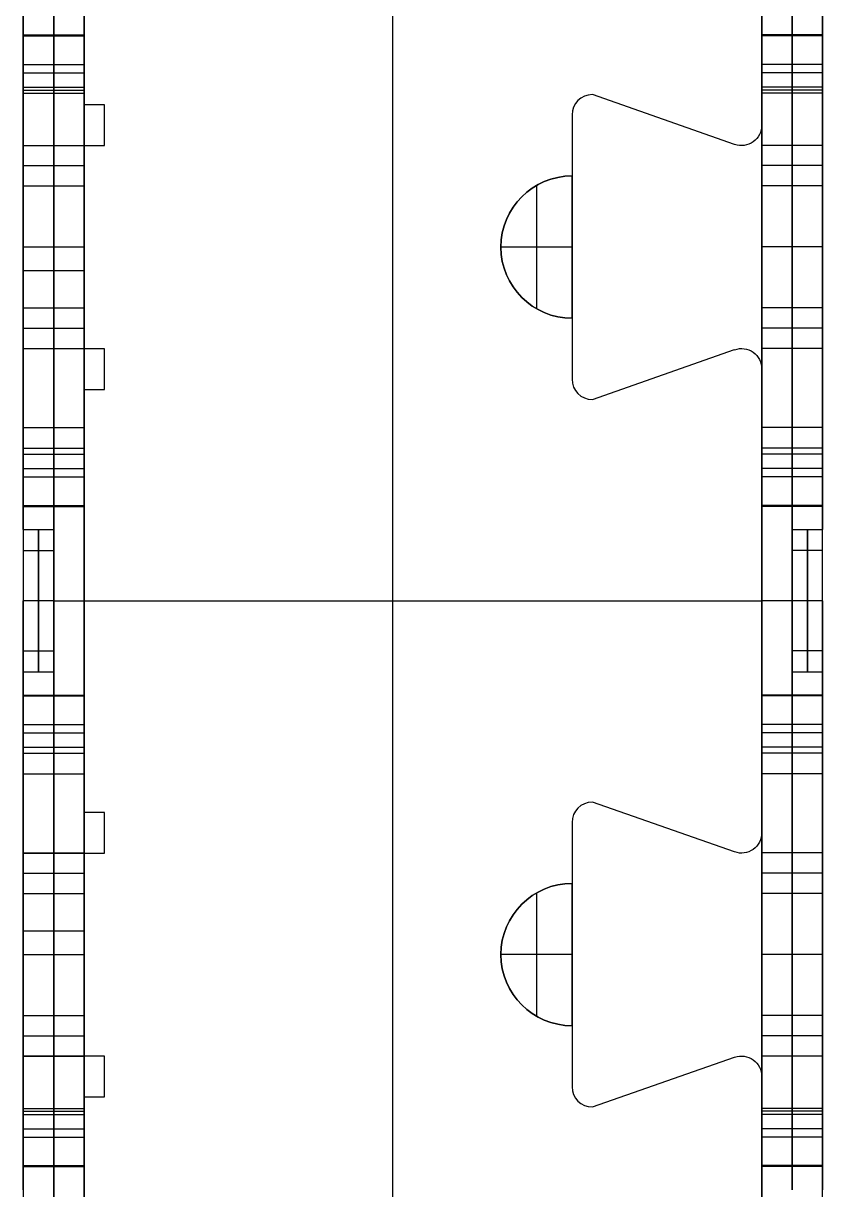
# Model space of a CAD drawing. Extents: x -2580 to -2312, y -43168 to -40231.
# Drawn here: x -2579.5 to -2343.5, y -41573.4 to -41229.1 of the extents above; entities that cross this region are included whole.
import ezdxf

# ---------------------------------------------------------------- set-up
doc = ezdxf.new("R2010")
doc.units = 0
doc.layers.add('ENDS', color=40, linetype='CONTINUOUS')

# ---------------------------------------------------------------- blocks, each defined once
blk = doc.blocks.new('SKYLARK200_END-XXXS-1')
at = {"layer": 'ENDS'}
for p, q in [((-159, -868.13, 264), (-159, -1468.04, 264)), ((-159, -868.13, 282), (-159, -1468.04, 282)), ((-50, -1468.03, 141), (-50, -868.03, 141)), ((-32, -1468.03, 141), (-32, -868.03, 141)), ((-250, -1021.63, 282), (-250, -886.08, 282)), ((-250, -1021.63, 264), (-250, -886.08, 264)), ((-250, -1021.63, 273), (-250, -886.08, 273)), ((-50, -886.07, 282), (-50, -1027.66, 282)), ((-50, -886.07, 264), (-50, -1027.66, 264)), ((-50, -886.07, 273), (-50, -1027.66, 273)), ((-250, -924.03, 141), (-250, -1412.03, 141)), ((-259, -1012.13, 226), (-259, -934.13, 226)), ((-259, -934.13, 56), (-259, -1012.13, 56)), ((-250, -1012.13, 226), (-250, -934.13, 226)), ((-250, -934.13, 56), (-250, -1012.13, 56)), ((-50, -1012.13, 56), (-50, -934.13, 56)), ((-50, -934.13, 226), (-50, -1012.13, 226)), ((-268, -945.01, 141), (-268, -1391.05, 141)), ((-268, -1012.13, 226), (-268, -994.13, 226)), ((-268, -994.13, 56), (-268, -1012.13, 56)), ((-41, -994.13, 226), (-41, -1012.13, 226)), ((-41, -1012.13, 56), (-41, -994.13, 56)), ((-32, -1012.13, 56), (-32, -994.13, 56)), ((-32, -994.13, 226), (-32, -1012.13, 226)), ((-268, -1000.98, 0), (-268, -1140.18, 0)), ((-268, -1000.98, 0), (-250, -1000.98, 0)), ((-268, -1033.58, 282), (-268, -1000.98, 282)), ((-268, -1000.98, 282), (-250, -1000.98, 282)), ((-268, -1001.04, 281.13), (-250, -1001.04, 281.13)), ((-268, -1001.04, 0.87), (-250, -1001.04, 0.87)), ((-268, -1001.23, 280.28), (-250, -1001.23, 280.28)), ((-268, -1001.23, 280.28), (-268, -1018.13, 232)), ((-268, -1018.13, 50), (-268, -1001.23, 1.72)), ((-268, -1001.23, 1.72), (-250, -1001.23, 1.72)), ((-259, -1000.98, 0), (-259, -1140.18, 0)), ((-259, -1033.58, 282), (-259, -1000.98, 282)), ((-259, -1001.23, 280.28), (-259, -1018.13, 232)), ((-259, -1018.13, 50), (-259, -1001.23, 1.72)), ((-250, -1000.98, 0), (-250, -1140.18, 0)), ((-250, -1033.58, 282), (-250, -1000.98, 282)), ((-250, -1001.23, 280.28), (-250, -1018.13, 232)), ((-250, -1018.13, 50), (-250, -1001.23, 1.72)), ((-32, -1000.98, 0), (-50, -1000.98, 0)), ((-50, -1033.58, 0), (-50, -1000.98, 0)), ((-32, -1000.98, 282), (-50, -1000.98, 282)), ((-50, -1000.98, 282), (-50, -1033.58, 282)), ((-32, -1001.04, 0.87), (-50, -1001.04, 0.87)), ((-32, -1001.04, 281.13), (-50, -1001.04, 281.13)), ((-32, -1001.23, 1.72), (-50, -1001.23, 1.72)), ((-50, -1001.23, 1.72), (-50, -1018.13, 50)), ((-32, -1001.23, 280.28), (-50, -1001.23, 280.28)), ((-50, -1018.13, 232), (-50, -1001.23, 280.28)), ((-41, -1033.58, 0), (-41, -1000.98, 0)), ((-41, -1000.98, 282), (-41, -1033.58, 282)), ((-41, -1001.23, 1.72), (-41, -1018.13, 50)), ((-41, -1018.13, 232), (-41, -1001.23, 280.28)), ((-32, -1033.58, 0), (-32, -1000.98, 0)), ((-32, -1000.98, 282), (-32, -1033.58, 282)), ((-32, -1001.23, 1.72), (-32, -1018.13, 50)), ((-32, -1018.13, 232), (-32, -1001.23, 280.28)), ((-268, -1009.68, 256.14), (-250, -1009.68, 256.14)), ((-268, -1009.68, 25.86), (-250, -1009.68, 25.86)), ((-268, -1012.13, 226), (-250, -1012.13, 226)), ((-268, -1012.13, 56), (-250, -1012.13, 56)), ((-32, -1009.68, 25.86), (-50, -1009.68, 25.86)), ((-32, -1009.68, 256.14), (-50, -1009.68, 256.14)), ((-32, -1012.13, 56), (-50, -1012.13, 56)), ((-32, -1012.13, 226), (-50, -1012.13, 226)), ((-268, -1016.37, 227.76), (-250, -1016.37, 227.76)), ((-268, -1016.37, 54.24), (-250, -1016.37, 54.24)), ((-268, -1017.28, 282), (-250, -1017.28, 282)), ((-268, -1018.13, 232), (-250, -1018.13, 232)), ((-268, -1018.13, 50), (-250, -1018.13, 50)), ((-57.98, -1033.33, 282), (-100, -1018.62, 282)), ((-100, -1018.62, 282), (-100, -1018.62, 264)), ((-57.98, -1033.33, 264), (-100, -1018.62, 264)), ((-57.98, -1033.33, 273), (-100, -1018.62, 273)), ((-32, -1016.37, 54.24), (-50, -1016.37, 54.24)), ((-32, -1016.37, 227.76), (-50, -1016.37, 227.76)), ((-32, -1017.28, 0), (-50, -1017.28, 0)), ((-32, -1017.28, 282), (-50, -1017.28, 282)), ((-32, -1018.13, 50), (-50, -1018.13, 50)), ((-32, -1018.13, 232), (-50, -1018.13, 232)), ((-244, -1021.63, 282), (-250, -1021.63, 282)), ((-250, -1021.63, 282), (-250, -1021.63, 264)), ((-244, -1021.63, 264), (-250, -1021.63, 264)), ((-244, -1021.63, 273), (-250, -1021.63, 273)), ((-247, -1021.63, 282), (-247, -1021.63, 264)), ((-244, -1033.63, 282), (-244, -1021.63, 282)), ((-244, -1021.63, 282), (-244, -1021.63, 264)), ((-244, -1033.63, 264), (-244, -1021.63, 264)), ((-244, -1033.63, 273), (-244, -1021.63, 273)), ((-104.24, -1020.38, 282), (-104.24, -1020.38, 264)), ((-106, -1024.62, 282), (-106, -1024.62, 264)), ((-106, -1024.62, 282), (-106, -1042.62, 282)), ((-106, -1024.62, 264), (-106, -1102.62, 264)), ((-106, -1024.62, 273), (-106, -1102.62, 273)), ((-78.99, -1025.97, 282), (-78.99, -1025.97, 264)), ((-244, -1027.63, 282), (-244, -1027.63, 264)), ((-50, -1027.66, 282), (-50, -1027.66, 264)), ((-52.53, -1032.56, 282), (-52.53, -1032.56, 264)), ((-268, -1045.58, 258), (-268, -1033.58, 258)), ((-268, -1033.58, 258), (-250, -1033.58, 258)), ((-268, -1033.58, 258), (-268, -1033.58, 282)), ((-268, -1033.58, 282), (-250, -1033.58, 282)), ((-268, -1033.58, 270), (-250, -1033.58, 270)), ((-268, -1093.63, 282), (-268, -1033.63, 282)), ((-268, -1033.63, 282), (-268, -1033.63, 264)), ((-268, -1093.63, 264), (-268, -1033.63, 264)), ((-268, -1033.63, 282), (-244, -1033.63, 282)), ((-268, -1033.63, 264), (-244, -1033.63, 264)), ((-268, -1093.63, 273), (-268, -1033.63, 273)), ((-268, -1033.63, 273), (-244, -1033.63, 273)), ((-259, -1045.58, 258), (-259, -1033.58, 258)), ((-259, -1033.58, 258), (-259, -1033.58, 282)), ((-256, -1033.63, 282), (-256, -1033.63, 264)), ((-250, -1045.58, 258), (-250, -1033.58, 258)), ((-250, -1033.58, 258), (-250, -1033.58, 282)), ((-244, -1033.63, 282), (-244, -1033.63, 264)), ((-57.98, -1033.33, 282), (-57.98, -1033.33, 264)), ((-32, -1033.58, 24), (-50, -1033.58, 24)), ((-50, -1045.58, 24), (-50, -1033.58, 24)), ((-32, -1033.58, 0), (-50, -1033.58, 0)), ((-50, -1033.58, 24), (-50, -1033.58, 0)), ((-32, -1033.58, 282), (-50, -1033.58, 282)), ((-32, -1033.58, 258), (-50, -1033.58, 258)), ((-50, -1033.58, 282), (-50, -1033.58, 258)), ((-50, -1033.58, 258), (-50, -1045.58, 258)), ((-32, -1033.58, 12), (-50, -1033.58, 12)), ((-32, -1033.58, 270), (-50, -1033.58, 270)), ((-41, -1045.58, 24), (-41, -1033.58, 24)), ((-41, -1033.58, 24), (-41, -1033.58, 0)), ((-41, -1033.58, 282), (-41, -1033.58, 258)), ((-41, -1033.58, 258), (-41, -1045.58, 258)), ((-32, -1045.58, 24), (-32, -1033.58, 24)), ((-32, -1033.58, 24), (-32, -1033.58, 0)), ((-32, -1033.58, 282), (-32, -1033.58, 258)), ((-32, -1033.58, 258), (-32, -1045.58, 258)), ((-268, -1039.58, 258), (-250, -1039.58, 258)), ((-32, -1039.58, 24), (-50, -1039.58, 24)), ((-32, -1039.58, 258), (-50, -1039.58, 258)), ((-106, -1042.62, 282), (-106, -1042.62, 273)), ((-106, -1084.62, 273), (-106, -1042.62, 273)), ((-268, -1081.58, 264), (-268, -1045.58, 264)), ((-268, -1045.58, 264), (-250, -1045.58, 264)), ((-268, -1045.58, 264), (-268, -1045.58, 258)), ((-268, -1045.58, 258), (-250, -1045.58, 258)), ((-268, -1045.58, 261), (-250, -1045.58, 261)), ((-259, -1081.58, 264), (-259, -1045.58, 264)), ((-259, -1045.58, 264), (-259, -1045.58, 258)), ((-250, -1081.58, 264), (-250, -1045.58, 264)), ((-250, -1045.58, 264), (-250, -1045.58, 258)), ((-116.5, -1045.43, 273), (-116.5, -1081.81, 273)), ((-32, -1045.58, 18), (-50, -1045.58, 18)), ((-50, -1081.58, 18), (-50, -1045.58, 18)), ((-32, -1045.58, 24), (-50, -1045.58, 24)), ((-50, -1045.58, 18), (-50, -1045.58, 24)), ((-32, -1045.58, 258), (-50, -1045.58, 258)), ((-32, -1045.58, 264), (-50, -1045.58, 264)), ((-50, -1045.58, 258), (-50, -1045.58, 264)), ((-50, -1045.58, 264), (-50, -1081.58, 264)), ((-32, -1045.58, 21), (-50, -1045.58, 21)), ((-32, -1045.58, 261), (-50, -1045.58, 261)), ((-41, -1081.58, 18), (-41, -1045.58, 18)), ((-41, -1045.58, 18), (-41, -1045.58, 24)), ((-41, -1045.58, 258), (-41, -1045.58, 264)), ((-41, -1045.58, 264), (-41, -1081.58, 264)), ((-32, -1081.58, 18), (-32, -1045.58, 18)), ((-32, -1045.58, 18), (-32, -1045.58, 24)), ((-32, -1045.58, 258), (-32, -1045.58, 264)), ((-32, -1045.58, 264), (-32, -1081.58, 264)), ((-268, -1063.58, 264), (-250, -1063.58, 264)), ((-268, -1063.63, 282), (-268, -1063.63, 264)), ((-127, -1063.62, 282), (-127, -1063.62, 273)), ((-106, -1063.62, 273), (-127, -1063.62, 273)), ((-106, -1063.62, 273), (-106, -1063.62, 264)), ((-32, -1063.58, 18), (-50, -1063.58, 18)), ((-32, -1063.58, 264), (-50, -1063.58, 264)), ((-268, -1070.58, 0), (-250, -1070.58, 0)), ((-268, -1093.58, 258), (-268, -1081.58, 258)), ((-268, -1081.58, 258), (-250, -1081.58, 258)), ((-268, -1081.58, 258), (-268, -1081.58, 264)), ((-268, -1081.58, 264), (-250, -1081.58, 264)), ((-268, -1081.58, 261), (-250, -1081.58, 261)), ((-259, -1093.58, 258), (-259, -1081.58, 258)), ((-259, -1081.58, 258), (-259, -1081.58, 264)), ((-250, -1093.58, 258), (-250, -1081.58, 258)), ((-250, -1081.58, 258), (-250, -1081.58, 264)), ((-106, -1084.62, 273), (-106, -1084.62, 282)), ((-106, -1084.62, 282), (-106, -1102.62, 282)), ((-32, -1081.58, 24), (-50, -1081.58, 24)), ((-50, -1093.58, 24), (-50, -1081.58, 24)), ((-32, -1081.58, 18), (-50, -1081.58, 18)), ((-50, -1081.58, 24), (-50, -1081.58, 18)), ((-32, -1081.58, 264), (-50, -1081.58, 264)), ((-32, -1081.58, 258), (-50, -1081.58, 258)), ((-50, -1081.58, 264), (-50, -1081.58, 258)), ((-50, -1081.58, 258), (-50, -1093.58, 258)), ((-32, -1081.58, 21), (-50, -1081.58, 21)), ((-32, -1081.58, 261), (-50, -1081.58, 261)), ((-41, -1093.58, 24), (-41, -1081.58, 24)), ((-41, -1081.58, 24), (-41, -1081.58, 18)), ((-41, -1081.58, 264), (-41, -1081.58, 258)), ((-41, -1081.58, 258), (-41, -1093.58, 258)), ((-32, -1093.58, 24), (-32, -1081.58, 24)), ((-32, -1081.58, 24), (-32, -1081.58, 18)), ((-32, -1081.58, 264), (-32, -1081.58, 258)), ((-32, -1081.58, 258), (-32, -1093.58, 258)), ((-268, -1087.58, 258), (-250, -1087.58, 258)), ((-32, -1087.58, 24), (-50, -1087.58, 24)), ((-32, -1087.58, 258), (-50, -1087.58, 258)), ((-268, -1140.18, 282), (-268, -1093.58, 282)), ((-268, -1093.58, 282), (-250, -1093.58, 282)), ((-268, -1093.58, 282), (-268, -1093.58, 258)), ((-268, -1093.58, 258), (-250, -1093.58, 258)), ((-268, -1093.58, 270), (-250, -1093.58, 270)), ((-244, -1093.63, 282), (-268, -1093.63, 282)), ((-268, -1093.63, 282), (-268, -1093.63, 264)), ((-244, -1093.63, 264), (-268, -1093.63, 264)), ((-244, -1093.63, 273), (-268, -1093.63, 273)), ((-259, -1140.18, 282), (-259, -1093.58, 282)), ((-259, -1093.58, 282), (-259, -1093.58, 258)), ((-256, -1093.63, 282), (-256, -1093.63, 264)), ((-250, -1140.18, 282), (-250, -1093.58, 282)), ((-250, -1093.58, 282), (-250, -1093.58, 258)), ((-244, -1105.63, 282), (-244, -1093.63, 282)), ((-244, -1093.63, 282), (-244, -1093.63, 264)), ((-244, -1105.63, 264), (-244, -1093.63, 264)), ((-244, -1105.63, 273), (-244, -1093.63, 273)), ((-100, -1108.62, 282), (-57.98, -1093.91, 282)), ((-100, -1108.62, 264), (-57.98, -1093.91, 264)), ((-100, -1108.62, 273), (-57.98, -1093.91, 273)), ((-57.98, -1093.91, 282), (-57.98, -1093.91, 264)), ((-52.53, -1094.68, 282), (-52.53, -1094.68, 264)), ((-32, -1093.58, 0), (-50, -1093.58, 0)), ((-50, -1140.18, 0), (-50, -1093.58, 0)), ((-32, -1093.58, 24), (-50, -1093.58, 24)), ((-50, -1093.58, 0), (-50, -1093.58, 24)), ((-32, -1093.58, 258), (-50, -1093.58, 258)), ((-32, -1093.58, 282), (-50, -1093.58, 282)), ((-50, -1093.58, 258), (-50, -1093.58, 282)), ((-50, -1093.58, 282), (-50, -1140.18, 282)), ((-32, -1093.58, 12), (-50, -1093.58, 12)), ((-32, -1093.58, 270), (-50, -1093.58, 270)), ((-41, -1140.18, 0), (-41, -1093.58, 0)), ((-41, -1093.58, 0), (-41, -1093.58, 24)), ((-41, -1093.58, 258), (-41, -1093.58, 282)), ((-41, -1093.58, 282), (-41, -1140.18, 282)), ((-32, -1140.18, 0), (-32, -1093.58, 0)), ((-32, -1093.58, 0), (-32, -1093.58, 24)), ((-32, -1093.58, 258), (-32, -1093.58, 282)), ((-32, -1093.58, 282), (-32, -1140.18, 282)), ((-244, -1099.63, 282), (-244, -1099.63, 264)), ((-78.99, -1101.27, 282), (-78.99, -1101.27, 264)), ((-50, -1099.58, 282), (-50, -1099.58, 264)), ((-50, -1099.58, 282), (-50, -1236.56, 282)), ((-50, -1099.58, 264), (-50, -1236.56, 264)), ((-50, -1099.58, 273), (-50, -1236.56, 273)), ((-106, -1102.62, 282), (-106, -1102.62, 264)), ((-250, -1230.53, 282), (-250, -1105.63, 282)), ((-250, -1105.63, 282), (-250, -1105.63, 264)), ((-250, -1230.53, 264), (-250, -1105.63, 264)), ((-250, -1105.63, 282), (-244, -1105.63, 282)), ((-250, -1105.63, 264), (-244, -1105.63, 264)), ((-250, -1230.53, 273), (-250, -1105.63, 273)), ((-250, -1105.63, 273), (-244, -1105.63, 273)), ((-247, -1105.63, 282), (-247, -1105.63, 264)), ((-244, -1105.63, 282), (-244, -1105.63, 264)), ((-104.24, -1106.86, 282), (-104.24, -1106.86, 264)), ((-100, -1108.62, 282), (-100, -1108.62, 264)), ((-268, -1116.88, 282), (-250, -1116.88, 282)), ((-32, -1116.88, 0), (-50, -1116.88, 0)), ((-32, -1116.88, 282), (-50, -1116.88, 282)), ((-268, -1139.93, 1.72), (-268, -1123.03, 50)), ((-268, -1123.03, 50), (-250, -1123.03, 50)), ((-268, -1123.03, 232), (-250, -1123.03, 232)), ((-268, -1123.03, 232), (-268, -1139.93, 280.28)), ((-268, -1124.79, 54.24), (-250, -1124.79, 54.24)), ((-268, -1124.79, 227.76), (-250, -1124.79, 227.76)), ((-259, -1139.93, 1.72), (-259, -1123.03, 50)), ((-259, -1123.03, 232), (-259, -1139.93, 280.28)), ((-250, -1139.93, 1.72), (-250, -1123.03, 50)), ((-250, -1123.03, 232), (-250, -1139.93, 280.28)), ((-32, -1123.03, 232), (-50, -1123.03, 232)), ((-50, -1139.93, 280.28), (-50, -1123.03, 232)), ((-32, -1123.03, 50), (-50, -1123.03, 50)), ((-50, -1123.03, 50), (-50, -1139.93, 1.72)), ((-32, -1124.79, 227.76), (-50, -1124.79, 227.76)), ((-32, -1124.79, 54.24), (-50, -1124.79, 54.24)), ((-41, -1139.93, 280.28), (-41, -1123.03, 232)), ((-41, -1123.03, 50), (-41, -1139.93, 1.72)), ((-32, -1139.93, 280.28), (-32, -1123.03, 232)), ((-32, -1123.03, 50), (-32, -1139.93, 1.72)), ((-268, -1129.03, 56), (-250, -1129.03, 56)), ((-268, -1129.03, 56), (-268, -1147.03, 56)), ((-268, -1129.03, 226), (-250, -1129.03, 226)), ((-268, -1147.03, 226), (-268, -1129.03, 226)), ((-259, -1207.03, 56), (-259, -1129.03, 56)), ((-259, -1129.03, 226), (-259, -1207.03, 226)), ((-250, -1207.03, 56), (-250, -1129.03, 56)), ((-250, -1129.03, 226), (-250, -1207.03, 226)), ((-32, -1129.03, 226), (-50, -1129.03, 226)), ((-32, -1129.03, 56), (-50, -1129.03, 56)), ((-50, -1207.03, 56), (-50, -1129.03, 56)), ((-50, -1129.03, 226), (-50, -1207.03, 226)), ((-41, -1147.03, 56), (-41, -1129.03, 56)), ((-41, -1129.03, 226), (-41, -1147.03, 226)), ((-32, -1129.03, 226), (-32, -1147.03, 226)), ((-32, -1147.03, 56), (-32, -1129.03, 56)), ((-268, -1131.48, 25.86), (-250, -1131.48, 25.86)), ((-268, -1131.48, 256.14), (-250, -1131.48, 256.14)), ((-32, -1131.48, 256.14), (-50, -1131.48, 256.14)), ((-32, -1131.48, 25.86), (-50, -1131.48, 25.86)), ((-268, -1139.93, 1.72), (-250, -1139.93, 1.72)), ((-268, -1139.93, 280.28), (-250, -1139.93, 280.28)), ((-268, -1140.11, 0.87), (-250, -1140.11, 0.87)), ((-268, -1140.11, 281.13), (-250, -1140.11, 281.13)), ((-268, -1140.18, 0), (-250, -1140.18, 0)), ((-268, -1140.18, 282), (-250, -1140.18, 282)), ((-32, -1139.93, 1.72), (-50, -1139.93, 1.72)), ((-32, -1139.93, 280.28), (-50, -1139.93, 280.28)), ((-32, -1140.11, 0.87), (-50, -1140.11, 0.87)), ((-32, -1140.11, 281.13), (-50, -1140.11, 281.13)), ((-32, -1140.18, 0), (-50, -1140.18, 0)), ((-32, -1140.18, 282), (-50, -1140.18, 282)), ((-268, -1147.03, 56), (-259, -1147.03, 56)), ((-268, -1147.03, 226), (-259, -1147.03, 226)), ((-259, -1189.03, 56), (-259, -1147.03, 56)), ((-259, -1147.03, 226), (-259, -1189.03, 226)), ((-259, -1186.21, 66.5), (-259, -1149.84, 66.5)), ((-259, -1186.21, 215.5), (-259, -1149.84, 215.5)), ((-41, -1147.03, 56), (-32, -1147.03, 56)), ((-41, -1147.03, 226), (-32, -1147.03, 226)), ((-41, -1189.03, 56), (-41, -1147.03, 56)), ((-41, -1189.03, 226), (-41, -1147.03, 226)), ((-41, -1186.21, 66.5), (-41, -1149.84, 66.5)), ((-41, -1186.21, 215.5), (-41, -1149.84, 215.5)), ((-268, -1153.18, 70.85), (-259, -1153.18, 70.85)), ((-268, -1153.18, 211.15), (-259, -1153.18, 211.15)), ((-32, -1153.18, 70.85), (-41, -1153.18, 70.85)), ((-32, -1153.18, 211.15), (-41, -1153.18, 211.15)), ((-259, -1168.03, 77), (-268, -1168.03, 77)), ((-259, -1168.03, 205), (-268, -1168.03, 205)), ((-268, -1168.03, 77), (-268, -1168.03, 205)), ((-259, -1168.03, 56), (-250, -1168.03, 56)), ((-259, -1168.03, 56), (-259, -1168.03, 77)), ((-259, -1168.03, 226), (-259, -1168.03, 205)), ((-259, -1168.03, 226), (-250, -1168.03, 226)), ((-250, -1168.03, 56), (-250, -1168.03, 226)), ((-250, -1168.08, 282), (-250, -1168.08, 264)), ((-250, -1168.08, 264), (-50, -1168.08, 264)), ((-250, -1168.08, 282), (-50, -1168.08, 282)), ((-50, -1168.03, 226), (-50, -1168.03, 56)), ((-41, -1168.03, 56), (-50, -1168.03, 56)), ((-41, -1168.03, 226), (-50, -1168.03, 226)), ((-50, -1168.07, 282), (-50, -1168.07, 264)), ((-32, -1168.03, 77), (-41, -1168.03, 77)), ((-32, -1168.03, 205), (-41, -1168.03, 205)), ((-41, -1168.03, 77), (-41, -1168.03, 56)), ((-41, -1168.03, 205), (-41, -1168.03, 226)), ((-32, -1168.03, 205), (-32, -1168.03, 77)), ((-268, -1182.88, 70.85), (-259, -1182.88, 70.85)), ((-268, -1182.88, 211.15), (-259, -1182.88, 211.15)), ((-32, -1182.88, 70.85), (-41, -1182.88, 70.85)), ((-32, -1182.88, 211.15), (-41, -1182.88, 211.15)), ((-268, -1207.03, 56), (-268, -1189.03, 56)), ((-268, -1189.03, 56), (-259, -1189.03, 56)), ((-268, -1189.03, 226), (-259, -1189.03, 226)), ((-268, -1189.03, 226), (-268, -1207.03, 226)), ((-41, -1189.03, 56), (-32, -1189.03, 56)), ((-41, -1189.03, 226), (-32, -1189.03, 226)), ((-41, -1207.03, 56), (-41, -1189.03, 56)), ((-41, -1189.03, 226), (-41, -1207.03, 226)), ((-32, -1207.03, 226), (-32, -1189.03, 226)), ((-32, -1189.03, 56), (-32, -1207.03, 56)), ((-268, -1335.08, 0), (-268, -1195.88, 0)), ((-268, -1195.88, 0), (-250, -1195.88, 0)), ((-268, -1195.88, 282), (-250, -1195.88, 282)), ((-268, -1195.88, 282), (-268, -1242.48, 282)), ((-268, -1195.94, 0.87), (-250, -1195.94, 0.87)), ((-268, -1195.94, 281.13), (-250, -1195.94, 281.13)), ((-268, -1196.13, 1.72), (-250, -1196.13, 1.72)), ((-268, -1196.13, 1.72), (-268, -1213.03, 50)), ((-268, -1213.03, 232), (-268, -1196.13, 280.28)), ((-268, -1196.13, 280.28), (-250, -1196.13, 280.28)), ((-259, -1335.08, 0), (-259, -1195.88, 0)), ((-259, -1195.88, 282), (-259, -1242.48, 282)), ((-259, -1196.13, 1.72), (-259, -1213.03, 50)), ((-259, -1213.03, 232), (-259, -1196.13, 280.28)), ((-250, -1335.08, 0), (-250, -1195.88, 0)), ((-250, -1195.88, 282), (-250, -1242.48, 282)), ((-250, -1196.13, 1.72), (-250, -1213.03, 50)), ((-250, -1213.03, 232), (-250, -1196.13, 280.28)), ((-32, -1195.88, 0), (-50, -1195.88, 0)), ((-50, -1195.88, 0), (-50, -1242.48, 0)), ((-32, -1195.88, 282), (-50, -1195.88, 282)), ((-50, -1242.48, 282), (-50, -1195.88, 282)), ((-32, -1195.94, 0.87), (-50, -1195.94, 0.87)), ((-32, -1195.94, 281.13), (-50, -1195.94, 281.13)), ((-32, -1196.13, 1.72), (-50, -1196.13, 1.72)), ((-32, -1196.13, 280.28), (-50, -1196.13, 280.28)), ((-50, -1196.13, 280.28), (-50, -1213.03, 232)), ((-50, -1213.03, 50), (-50, -1196.13, 1.72)), ((-41, -1195.88, 0), (-41, -1242.48, 0)), ((-41, -1242.48, 282), (-41, -1195.88, 282)), ((-41, -1196.13, 280.28), (-41, -1213.03, 232)), ((-41, -1213.03, 50), (-41, -1196.13, 1.72)), ((-32, -1195.88, 0), (-32, -1242.48, 0)), ((-32, -1242.48, 282), (-32, -1195.88, 282)), ((-32, -1196.13, 280.28), (-32, -1213.03, 232)), ((-32, -1213.03, 50), (-32, -1196.13, 1.72)), ((-268, -1204.58, 25.86), (-250, -1204.58, 25.86)), ((-268, -1204.58, 256.14), (-250, -1204.58, 256.14)), ((-32, -1204.58, 256.14), (-50, -1204.58, 256.14)), ((-32, -1204.58, 25.86), (-50, -1204.58, 25.86)), ((-268, -1207.03, 56), (-250, -1207.03, 56)), ((-268, -1207.03, 226), (-250, -1207.03, 226)), ((-32, -1207.03, 226), (-50, -1207.03, 226)), ((-32, -1207.03, 56), (-50, -1207.03, 56)), ((-268, -1211.27, 54.24), (-250, -1211.27, 54.24)), ((-268, -1211.27, 227.76), (-250, -1211.27, 227.76)), ((-32, -1211.27, 227.76), (-50, -1211.27, 227.76)), ((-32, -1211.27, 54.24), (-50, -1211.27, 54.24)), ((-268, -1213.03, 50), (-250, -1213.03, 50)), ((-268, -1213.03, 232), (-250, -1213.03, 232)), ((-32, -1213.03, 232), (-50, -1213.03, 232)), ((-32, -1213.03, 50), (-50, -1213.03, 50)), ((-268, -1219.18, 282), (-250, -1219.18, 282)), ((-32, -1219.18, 0), (-50, -1219.18, 0)), ((-32, -1219.18, 282), (-50, -1219.18, 282)), ((-104.24, -1229.28, 282), (-104.24, -1229.28, 264)), ((-57.98, -1242.23, 282), (-100, -1227.52, 282)), ((-100, -1227.52, 282), (-100, -1227.52, 264)), ((-57.98, -1242.23, 264), (-100, -1227.52, 264)), ((-57.98, -1242.23, 273), (-100, -1227.52, 273)), ((-244, -1230.53, 282), (-250, -1230.53, 282)), ((-250, -1230.53, 282), (-250, -1230.53, 264)), ((-244, -1230.53, 264), (-250, -1230.53, 264)), ((-244, -1230.53, 273), (-250, -1230.53, 273)), ((-247, -1230.53, 282), (-247, -1230.53, 264)), ((-244, -1242.53, 282), (-244, -1230.53, 282)), ((-244, -1230.53, 282), (-244, -1230.53, 264)), ((-244, -1242.53, 264), (-244, -1230.53, 264)), ((-244, -1242.53, 273), (-244, -1230.53, 273)), ((-106, -1233.52, 282), (-106, -1233.52, 264)), ((-106, -1233.52, 282), (-106, -1251.52, 282)), ((-106, -1233.52, 264), (-106, -1311.52, 264)), ((-106, -1233.52, 273), (-106, -1311.52, 273)), ((-78.99, -1234.87, 282), (-78.99, -1234.87, 264)), ((-244, -1236.53, 282), (-244, -1236.53, 264)), ((-50, -1236.56, 282), (-50, -1236.56, 264)), ((-268, -1242.48, 282), (-250, -1242.48, 282)), ((-268, -1242.48, 282), (-268, -1242.48, 258)), ((-268, -1242.48, 258), (-250, -1242.48, 258)), ((-268, -1242.48, 258), (-268, -1254.48, 258)), ((-268, -1242.48, 270), (-250, -1242.48, 270)), ((-268, -1302.53, 282), (-268, -1242.53, 282)), ((-268, -1242.53, 282), (-268, -1242.53, 264)), ((-268, -1302.53, 264), (-268, -1242.53, 264)), ((-268, -1242.53, 282), (-244, -1242.53, 282)), ((-268, -1242.53, 264), (-244, -1242.53, 264)), ((-268, -1302.53, 273), (-268, -1242.53, 273)), ((-268, -1242.53, 273), (-244, -1242.53, 273)), ((-259, -1242.48, 282), (-259, -1242.48, 258)), ((-259, -1242.48, 258), (-259, -1254.48, 258)), ((-256, -1242.53, 282), (-256, -1242.53, 264)), ((-250, -1242.48, 282), (-250, -1242.48, 258)), ((-250, -1242.48, 258), (-250, -1254.48, 258)), ((-244, -1242.53, 282), (-244, -1242.53, 264)), ((-57.98, -1242.23, 282), (-57.98, -1242.23, 264)), ((-52.53, -1241.46, 282), (-52.53, -1241.46, 264)), ((-32, -1242.48, 0), (-50, -1242.48, 0)), ((-32, -1242.48, 24), (-50, -1242.48, 24)), ((-50, -1242.48, 0), (-50, -1242.48, 24)), ((-50, -1242.48, 24), (-50, -1254.48, 24)), ((-32, -1242.48, 258), (-50, -1242.48, 258)), ((-50, -1254.48, 258), (-50, -1242.48, 258)), ((-32, -1242.48, 282), (-50, -1242.48, 282)), ((-50, -1242.48, 258), (-50, -1242.48, 282)), ((-32, -1242.48, 12), (-50, -1242.48, 12)), ((-32, -1242.48, 270), (-50, -1242.48, 270)), ((-41, -1242.48, 0), (-41, -1242.48, 24)), ((-41, -1242.48, 24), (-41, -1254.48, 24)), ((-41, -1254.48, 258), (-41, -1242.48, 258)), ((-41, -1242.48, 258), (-41, -1242.48, 282)), ((-32, -1242.48, 0), (-32, -1242.48, 24)), ((-32, -1242.48, 24), (-32, -1254.48, 24)), ((-32, -1254.48, 258), (-32, -1242.48, 258)), ((-32, -1242.48, 258), (-32, -1242.48, 282)), ((-268, -1248.48, 258), (-250, -1248.48, 258)), ((-32, -1248.48, 24), (-50, -1248.48, 24)), ((-32, -1248.48, 258), (-50, -1248.48, 258)), ((-106, -1251.52, 282), (-106, -1251.52, 273)), ((-106, -1293.52, 273), (-106, -1251.52, 273)), ((-268, -1254.48, 258), (-250, -1254.48, 258)), ((-268, -1254.48, 258), (-268, -1254.48, 264)), ((-268, -1254.48, 264), (-250, -1254.48, 264)), ((-268, -1254.48, 264), (-268, -1290.48, 264)), ((-268, -1254.48, 261), (-250, -1254.48, 261)), ((-259, -1254.48, 258), (-259, -1254.48, 264)), ((-259, -1254.48, 264), (-259, -1290.48, 264)), ((-250, -1254.48, 258), (-250, -1254.48, 264)), ((-250, -1254.48, 264), (-250, -1290.48, 264)), ((-116.5, -1254.33, 273), (-116.5, -1290.71, 273)), ((-32, -1254.48, 24), (-50, -1254.48, 24)), ((-32, -1254.48, 18), (-50, -1254.48, 18)), ((-50, -1254.48, 24), (-50, -1254.48, 18)), ((-50, -1254.48, 18), (-50, -1290.48, 18)), ((-32, -1254.48, 264), (-50, -1254.48, 264)), ((-50, -1290.48, 264), (-50, -1254.48, 264)), ((-32, -1254.48, 258), (-50, -1254.48, 258)), ((-50, -1254.48, 264), (-50, -1254.48, 258)), ((-32, -1254.48, 21), (-50, -1254.48, 21)), ((-32, -1254.48, 261), (-50, -1254.48, 261)), ((-41, -1254.48, 24), (-41, -1254.48, 18)), ((-41, -1254.48, 18), (-41, -1290.48, 18)), ((-41, -1290.48, 264), (-41, -1254.48, 264)), ((-41, -1254.48, 264), (-41, -1254.48, 258)), ((-32, -1254.48, 24), (-32, -1254.48, 18)), ((-32, -1254.48, 18), (-32, -1290.48, 18)), ((-32, -1290.48, 264), (-32, -1254.48, 264)), ((-32, -1254.48, 264), (-32, -1254.48, 258)), ((-268, -1265.48, 0), (-250, -1265.48, 0)), ((-268, -1272.48, 264), (-250, -1272.48, 264)), ((-268, -1272.53, 282), (-268, -1272.53, 264)), ((-127, -1272.52, 282), (-127, -1272.52, 273)), ((-106, -1272.52, 273), (-127, -1272.52, 273)), ((-106, -1272.52, 273), (-106, -1272.52, 264)), ((-32, -1272.48, 18), (-50, -1272.48, 18)), ((-32, -1272.48, 264), (-50, -1272.48, 264)), ((-268, -1290.48, 264), (-250, -1290.48, 264)), ((-268, -1290.48, 264), (-268, -1290.48, 258)), ((-268, -1290.48, 258), (-250, -1290.48, 258)), ((-268, -1290.48, 258), (-268, -1302.48, 258)), ((-268, -1290.48, 261), (-250, -1290.48, 261)), ((-259, -1290.48, 264), (-259, -1290.48, 258)), ((-259, -1290.48, 258), (-259, -1302.48, 258)), ((-250, -1290.48, 264), (-250, -1290.48, 258)), ((-250, -1290.48, 258), (-250, -1302.48, 258)), ((-32, -1290.48, 18), (-50, -1290.48, 18)), ((-32, -1290.48, 24), (-50, -1290.48, 24)), ((-50, -1290.48, 18), (-50, -1290.48, 24)), ((-50, -1290.48, 24), (-50, -1302.48, 24)), ((-32, -1290.48, 258), (-50, -1290.48, 258)), ((-50, -1302.48, 258), (-50, -1290.48, 258)), ((-32, -1290.48, 264), (-50, -1290.48, 264)), ((-50, -1290.48, 258), (-50, -1290.48, 264)), ((-32, -1290.48, 21), (-50, -1290.48, 21)), ((-32, -1290.48, 261), (-50, -1290.48, 261)), ((-41, -1290.48, 18), (-41, -1290.48, 24)), ((-41, -1290.48, 24), (-41, -1302.48, 24)), ((-41, -1302.48, 258), (-41, -1290.48, 258)), ((-41, -1290.48, 258), (-41, -1290.48, 264)), ((-32, -1290.48, 18), (-32, -1290.48, 24)), ((-32, -1290.48, 24), (-32, -1302.48, 24)), ((-32, -1302.48, 258), (-32, -1290.48, 258)), ((-32, -1290.48, 258), (-32, -1290.48, 264)), ((-106, -1293.52, 273), (-106, -1293.52, 282)), ((-106, -1293.52, 282), (-106, -1311.52, 282)), ((-268, -1296.48, 258), (-250, -1296.48, 258)), ((-32, -1296.48, 24), (-50, -1296.48, 24)), ((-32, -1296.48, 258), (-50, -1296.48, 258)), ((-268, -1302.48, 258), (-250, -1302.48, 258)), ((-268, -1302.48, 258), (-268, -1302.48, 282)), ((-268, -1302.48, 282), (-250, -1302.48, 282)), ((-268, -1302.48, 282), (-268, -1335.08, 282)), ((-268, -1302.48, 270), (-250, -1302.48, 270)), ((-244, -1302.53, 282), (-268, -1302.53, 282)), ((-268, -1302.53, 282), (-268, -1302.53, 264)), ((-244, -1302.53, 264), (-268, -1302.53, 264)), ((-244, -1302.53, 273), (-268, -1302.53, 273)), ((-259, -1302.48, 258), (-259, -1302.48, 282)), ((-259, -1302.48, 282), (-259, -1335.08, 282)), ((-256, -1302.53, 282), (-256, -1302.53, 264)), ((-250, -1302.48, 258), (-250, -1302.48, 282)), ((-250, -1302.48, 282), (-250, -1335.08, 282)), ((-244, -1314.53, 282), (-244, -1302.53, 282)), ((-244, -1302.53, 282), (-244, -1302.53, 264)), ((-244, -1314.53, 264), (-244, -1302.53, 264)), ((-244, -1314.53, 273), (-244, -1302.53, 273)), ((-100, -1317.52, 282), (-57.98, -1302.82, 282)), ((-100, -1317.52, 264), (-57.98, -1302.82, 264)), ((-100, -1317.52, 273), (-57.98, -1302.82, 273)), ((-57.98, -1302.82, 282), (-57.98, -1302.82, 264)), ((-52.53, -1303.58, 282), (-52.53, -1303.58, 264)), ((-32, -1302.48, 24), (-50, -1302.48, 24)), ((-32, -1302.48, 0), (-50, -1302.48, 0)), ((-50, -1302.48, 24), (-50, -1302.48, 0)), ((-50, -1302.48, 0), (-50, -1335.08, 0)), ((-32, -1302.48, 282), (-50, -1302.48, 282)), ((-50, -1335.08, 282), (-50, -1302.48, 282)), ((-32, -1302.48, 258), (-50, -1302.48, 258)), ((-50, -1302.48, 282), (-50, -1302.48, 258)), ((-32, -1302.48, 12), (-50, -1302.48, 12)), ((-32, -1302.48, 270), (-50, -1302.48, 270)), ((-41, -1302.48, 24), (-41, -1302.48, 0)), ((-41, -1302.48, 0), (-41, -1335.08, 0)), ((-41, -1335.08, 282), (-41, -1302.48, 282)), ((-41, -1302.48, 282), (-41, -1302.48, 258)), ((-32, -1302.48, 24), (-32, -1302.48, 0)), ((-32, -1302.48, 0), (-32, -1335.08, 0)), ((-32, -1335.08, 282), (-32, -1302.48, 282)), ((-32, -1302.48, 282), (-32, -1302.48, 258)), ((-244, -1308.53, 282), (-244, -1308.53, 264)), ((-50, -1308.48, 282), (-50, -1308.48, 264)), ((-50, -1308.48, 282), (-50, -1450.08, 282)), ((-50, -1308.48, 264), (-50, -1450.08, 264)), ((-50, -1308.48, 273), (-50, -1450.08, 273)), ((-106, -1311.52, 282), (-106, -1311.52, 264)), ((-78.99, -1310.17, 282), (-78.99, -1310.17, 264)), ((-250, -1450.08, 282), (-250, -1314.53, 282)), ((-250, -1314.53, 282), (-250, -1314.53, 264)), ((-250, -1450.08, 264), (-250, -1314.53, 264)), ((-250, -1314.53, 282), (-244, -1314.53, 282)), ((-250, -1314.53, 264), (-244, -1314.53, 264)), ((-250, -1450.08, 273), (-250, -1314.53, 273)), ((-250, -1314.53, 273), (-244, -1314.53, 273)), ((-247, -1314.53, 282), (-247, -1314.53, 264)), ((-244, -1314.53, 282), (-244, -1314.53, 264)), ((-268, -1334.83, 280.28), (-268, -1317.93, 232)), ((-268, -1317.93, 232), (-250, -1317.93, 232)), ((-268, -1317.93, 50), (-250, -1317.93, 50)), ((-268, -1317.93, 50), (-268, -1334.83, 1.72)), ((-268, -1318.78, 282), (-250, -1318.78, 282)), ((-259, -1334.83, 280.28), (-259, -1317.93, 232)), ((-259, -1317.93, 50), (-259, -1334.83, 1.72)), ((-250, -1334.83, 280.28), (-250, -1317.93, 232)), ((-250, -1317.93, 50), (-250, -1334.83, 1.72)), ((-104.24, -1315.76, 282), (-104.24, -1315.76, 264)), ((-100, -1317.52, 282), (-100, -1317.52, 264)), ((-32, -1317.93, 50), (-50, -1317.93, 50)), ((-50, -1334.83, 1.72), (-50, -1317.93, 50)), ((-32, -1317.93, 232), (-50, -1317.93, 232)), ((-50, -1317.93, 232), (-50, -1334.83, 280.28)), ((-32, -1318.78, 0), (-50, -1318.78, 0)), ((-32, -1318.78, 282), (-50, -1318.78, 282)), ((-41, -1334.83, 1.72), (-41, -1317.93, 50)), ((-41, -1317.93, 232), (-41, -1334.83, 280.28)), ((-32, -1334.83, 1.72), (-32, -1317.93, 50)), ((-32, -1317.93, 232), (-32, -1334.83, 280.28)), ((-268, -1319.69, 227.76), (-250, -1319.69, 227.76)), ((-268, -1319.69, 54.24), (-250, -1319.69, 54.24)), ((-32, -1319.69, 54.24), (-50, -1319.69, 54.24)), ((-32, -1319.69, 227.76), (-50, -1319.69, 227.76)), ((-268, -1323.93, 226), (-250, -1323.93, 226)), ((-268, -1323.93, 226), (-268, -1341.93, 226)), ((-268, -1323.93, 56), (-250, -1323.93, 56)), ((-268, -1341.93, 56), (-268, -1323.93, 56)), ((-259, -1323.93, 226), (-259, -1401.93, 226)), ((-259, -1401.93, 56), (-259, -1323.93, 56)), ((-250, -1323.93, 226), (-250, -1401.93, 226)), ((-250, -1401.93, 56), (-250, -1323.93, 56)), ((-32, -1323.93, 56), (-50, -1323.93, 56)), ((-50, -1323.93, 56), (-50, -1401.93, 56)), ((-32, -1323.93, 226), (-50, -1323.93, 226)), ((-50, -1401.93, 226), (-50, -1323.93, 226)), ((-41, -1341.93, 226), (-41, -1323.93, 226)), ((-41, -1323.93, 56), (-41, -1341.93, 56)), ((-32, -1323.93, 56), (-32, -1341.93, 56)), ((-32, -1341.93, 226), (-32, -1323.93, 226)), ((-268, -1326.38, 256.14), (-250, -1326.38, 256.14)), ((-268, -1326.38, 25.86), (-250, -1326.38, 25.86)), ((-32, -1326.38, 25.86), (-50, -1326.38, 25.86)), ((-32, -1326.38, 256.14), (-50, -1326.38, 256.14)), ((-268, -1334.83, 280.28), (-250, -1334.83, 280.28)), ((-268, -1334.83, 1.72), (-250, -1334.83, 1.72)), ((-268, -1335.01, 281.13), (-250, -1335.01, 281.13)), ((-268, -1335.01, 0.87), (-250, -1335.01, 0.87)), ((-268, -1335.08, 0), (-250, -1335.08, 0)), ((-268, -1335.08, 282), (-250, -1335.08, 282)), ((-32, -1334.83, 1.72), (-50, -1334.83, 1.72)), ((-32, -1334.83, 280.28), (-50, -1334.83, 280.28)), ((-32, -1335.01, 0.87), (-50, -1335.01, 0.87)), ((-32, -1335.01, 281.13), (-50, -1335.01, 281.13)), ((-32, -1335.08, 0), (-50, -1335.08, 0)), ((-32, -1335.08, 282), (-50, -1335.08, 282))]:
    blk.add_line(p, q, dxfattribs=at)
at = {"layer": 'ENDS', "extrusion": (-1, 0, 0)}
for centre, radius, start, end in [((1006.98, 282, 268), 6, 180, 196.6229), ((1006.98, 0, 268), 6, 163.3771, 180), ((1006.98, 282, 259), 6, 180, 196.6229), ((1006.98, 0, 259), 6, 163.3771, 180), ((1006.98, 282, 250), 6, 180, 196.6229), ((1006.98, 0, 250), 6, 163.3771, 180), ((1012.13, 50, 50), 6, 360, 90), ((1012.13, 232, 50), 6, 270, 360), ((1012.13, 50, 41), 6, 360, 90), ((1012.13, 232, 41), 6, 270, 360), ((1012.13, 50, 32), 6, 360, 90), ((1012.13, 232, 32), 6, 270, 360), ((1129.03, 232, 50), 6, 180, 270), ((1129.03, 50, 50), 6, 90, 180), ((1129.03, 232, 41), 6, 180, 270), ((1129.03, 50, 41), 6, 90, 180), ((1129.03, 232, 32), 6, 180, 270), ((1129.03, 50, 32), 6, 90, 180), ((1134.18, 0, 268), 6, 0, 16.6229), ((1134.18, 282, 268), 6, 343.3771, 0), ((1134.18, 0, 259), 6, 0, 16.6229), ((1134.18, 282, 259), 6, 343.3771, 0), ((1134.18, 0, 250), 6, 0, 16.6229), ((1134.18, 282, 250), 6, 343.3771, 0), ((1168.03, 226, 268), 21, 180, 270), ((1168.03, 56, 263.5), 21, 90, 180), ((1168.03, 226, 263.5), 21, 180, 270), ((1168.03, 56, 41), 21, 90, 180), ((1168.03, 226, 41), 21, 180, 270), ((1168.03, 56, 32), 21, 90, 180), ((1168.03, 56, 268), 21, 0, 90), ((1168.03, 56, 259), 21, 0, 90), ((1168.03, 226, 259), 21, 270, 0), ((1168.03, 56, 36.5), 21, 0, 90), ((1168.03, 226, 36.5), 21, 270, 0), ((1168.03, 226, 32), 21, 270, 0), ((1201.88, 0, 50), 6, 163.3771, 180), ((1201.88, 282, 50), 6, 180, 196.6229), ((1201.88, 0, 41), 6, 163.3771, 180), ((1201.88, 282, 41), 6, 180, 196.6229), ((1201.88, 0, 32), 6, 163.3771, 180), ((1201.88, 282, 32), 6, 180, 196.6229), ((1207.03, 50, 268), 6, 360, 90), ((1207.03, 232, 268), 6, 270, 0), ((1207.03, 50, 259), 6, 360, 90), ((1207.03, 232, 259), 6, 270, 360), ((1207.03, 50, 250), 6, 360, 90), ((1207.03, 232, 250), 6, 270, 0), ((1323.93, 232, 268), 6, 180, 270), ((1323.93, 50, 268), 6, 90, 180), ((1323.93, 232, 259), 6, 180, 270), ((1323.93, 50, 259), 6, 90, 180), ((1323.93, 232, 250), 6, 180, 270), ((1323.93, 50, 250), 6, 90, 180), ((1329.08, 0, 50), 6, 0, 16.6229), ((1329.08, 282, 50), 6, 343.3771, 360), ((1329.08, 0, 41), 6, 0, 16.6229), ((1329.08, 282, 41), 6, 343.3771, 360), ((1329.08, 0, 32), 6, 0, 16.6229), ((1329.08, 282, 32), 6, 343.3771, 360)]:
    blk.add_arc(centre, radius, start, end, dxfattribs=at)
at = {"layer": 'ENDS', "extrusion": (1, 0, 0)}
for centre, radius, start, end in [((-1006.98, 0, -50), 6, 0, 16.6229), ((-1006.98, 282, -50), 6, 343.3771, 0), ((-1006.98, 0, -41), 6, 0, 16.6229), ((-1006.98, 282, -41), 6, 343.3771, 360), ((-1006.98, 0, -32), 6, 0, 16.6229), ((-1006.98, 282, -32), 6, 343.3771, 360), ((-1012.13, 232, -268), 6, 180, 270), ((-1012.13, 50, -268), 6, 90, 180), ((-1012.13, 232, -259), 6, 180, 270), ((-1012.13, 50, -259), 6, 90, 180), ((-1012.13, 232, -250), 6, 180, 270), ((-1012.13, 50, -250), 6, 90, 180), ((-1129.03, 50, -268), 6, 360, 90), ((-1129.03, 232, -268), 6, 270, 360), ((-1129.03, 50, -259), 6, 360, 90), ((-1129.03, 232, -259), 6, 270, 360), ((-1129.03, 50, -250), 6, 360, 90), ((-1129.03, 232, -250), 6, 270, 360), ((-1134.18, 0, -50), 6, 163.3771, 180), ((-1134.18, 282, -50), 6, 180, 196.6229), ((-1134.18, 0, -41), 6, 163.3771, 180), ((-1134.18, 282, -41), 6, 180, 196.6229), ((-1134.18, 0, -32), 6, 163.3771, 180), ((-1134.18, 282, -32), 6, 180, 196.6229), ((-1168.03, 56, -268), 21, 0, 90), ((-1168.03, 56, -259), 21, 0, 90), ((-1168.03, 226, -259), 21, 270, 0), ((-1168.03, 56, -36.5), 21, 0, 90), ((-1168.03, 226, -36.5), 21, 270, 0), ((-1168.03, 226, -32), 21, 270, 0), ((-1168.03, 226, -268), 21, 180, 270), ((-1168.03, 56, -263.5), 21, 90, 180), ((-1168.03, 226, -263.5), 21, 180, 270), ((-1168.03, 56, -41), 21, 90, 180), ((-1168.03, 226, -41), 21, 180, 270), ((-1168.03, 56, -32), 21, 90, 180), ((-1201.88, 0, -268), 6, 0, 16.6229), ((-1201.88, 282, -268), 6, 343.3771, 0), ((-1201.88, 0, -259), 6, 0, 16.6229), ((-1201.88, 282, -259), 6, 343.3771, 0), ((-1201.88, 0, -250), 6, 0, 16.6229), ((-1201.88, 282, -250), 6, 343.3771, 0), ((-1207.03, 232, -50), 6, 180, 270), ((-1207.03, 50, -50), 6, 90, 180), ((-1207.03, 232, -41), 6, 180, 270), ((-1207.03, 50, -41), 6, 90, 180), ((-1207.03, 232, -32), 6, 180, 270), ((-1207.03, 50, -32), 6, 90, 180), ((-1323.93, 50, -50), 6, 0, 90), ((-1323.93, 232, -50), 6, 270, 0), ((-1323.93, 50, -41), 6, 0, 90), ((-1323.93, 232, -41), 6, 270, 0), ((-1323.93, 50, -32), 6, 0, 90), ((-1323.93, 232, -32), 6, 270, 0), ((-1329.08, 282, -268), 6, 180, 196.6229), ((-1329.08, 0, -268), 6, 163.3771, 180), ((-1329.08, 282, -259), 6, 180, 196.6229), ((-1329.08, 0, -259), 6, 163.3771, 180), ((-1329.08, 282, -250), 6, 180, 196.6229), ((-1329.08, 0, -250), 6, 163.3771, 180)]:
    blk.add_arc(centre, radius, start, end, dxfattribs=at)
at = {"layer": 'ENDS'}
for centre, radius, start, end in [((-100, -1024.62, 282), 6, 90, 180), ((-100, -1024.62, 264), 6, 90, 180), ((-100, -1024.62, 273), 6, 90, 180), ((-106, -1063.62, 273), 21, 90, 270), ((-100, -1102.62, 282), 6, 180, 270), ((-100, -1102.62, 264), 6, 180, 270), ((-100, -1102.62, 273), 6, 180, 270), ((-100, -1233.52, 282), 6, 90, 180), ((-100, -1233.52, 264), 6, 90, 180), ((-100, -1233.52, 273), 6, 90, 180), ((-106, -1272.52, 273), 21, 90, 270), ((-100, -1311.52, 282), 6, 180, 270), ((-100, -1311.52, 264), 6, 180, 270), ((-100, -1311.52, 273), 6, 180, 270)]:
    blk.add_arc(centre, radius, start, end, dxfattribs=at)
at = {"layer": 'ENDS', "extrusion": (0, 0, -1)}
for centre, radius, start, end in [((56, -1027.66, -282), 6, 180, 289.29), ((56, -1027.66, -264), 6, 180, 289.29), ((56, -1027.66, -273), 6, 180, 289.29), ((106, -1063.62, -277.5), 21, 270, 90), ((106, -1063.62, -282), 21, 270, 90), ((56, -1099.58, -282), 6, 70.71, 180), ((56, -1099.58, -264), 6, 70.71, 180), ((56, -1099.58, -273), 6, 70.71, 180), ((56, -1236.56, -282), 6, 180, 289.29), ((56, -1236.56, -264), 6, 180, 289.29), ((56, -1236.56, -273), 6, 180, 289.29), ((106, -1272.52, -282), 21, 270, 90), ((106, -1272.52, -277.5), 21, 270, 90), ((56, -1308.48, -282), 6, 70.71, 180), ((56, -1308.48, -264), 6, 70.71, 180), ((56, -1308.48, -273), 6, 70.71, 180)]:
    blk.add_arc(centre, radius, start, end, dxfattribs=at)

msp = doc.modelspace()

# ---------------------------------------------------------------- block references
at = {"layer": 'ENDS'}
msp.add_blockref('SKYLARK200_END-XXXS-1', (-2311.51, -40231.5, 18), dxfattribs=at)

doc.saveas('drawing.dxf')
